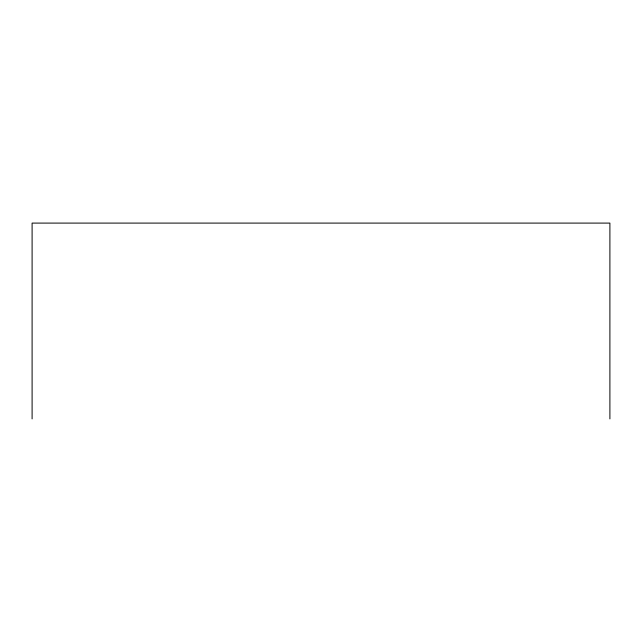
<?xml version="1.0" encoding="UTF-8"?>
<svg xmlns="http://www.w3.org/2000/svg" width="642" height="642" viewBox="0 0 642 642"><rect width="100%" height="100%" fill="white"/><g stroke="black" fill="none" stroke-linecap="round" stroke-linejoin="round"><path stroke-width="0.96" d="M609.9 418.905L609.9 223.095L32.1 223.095L32.1 418.905"/></g></svg>
